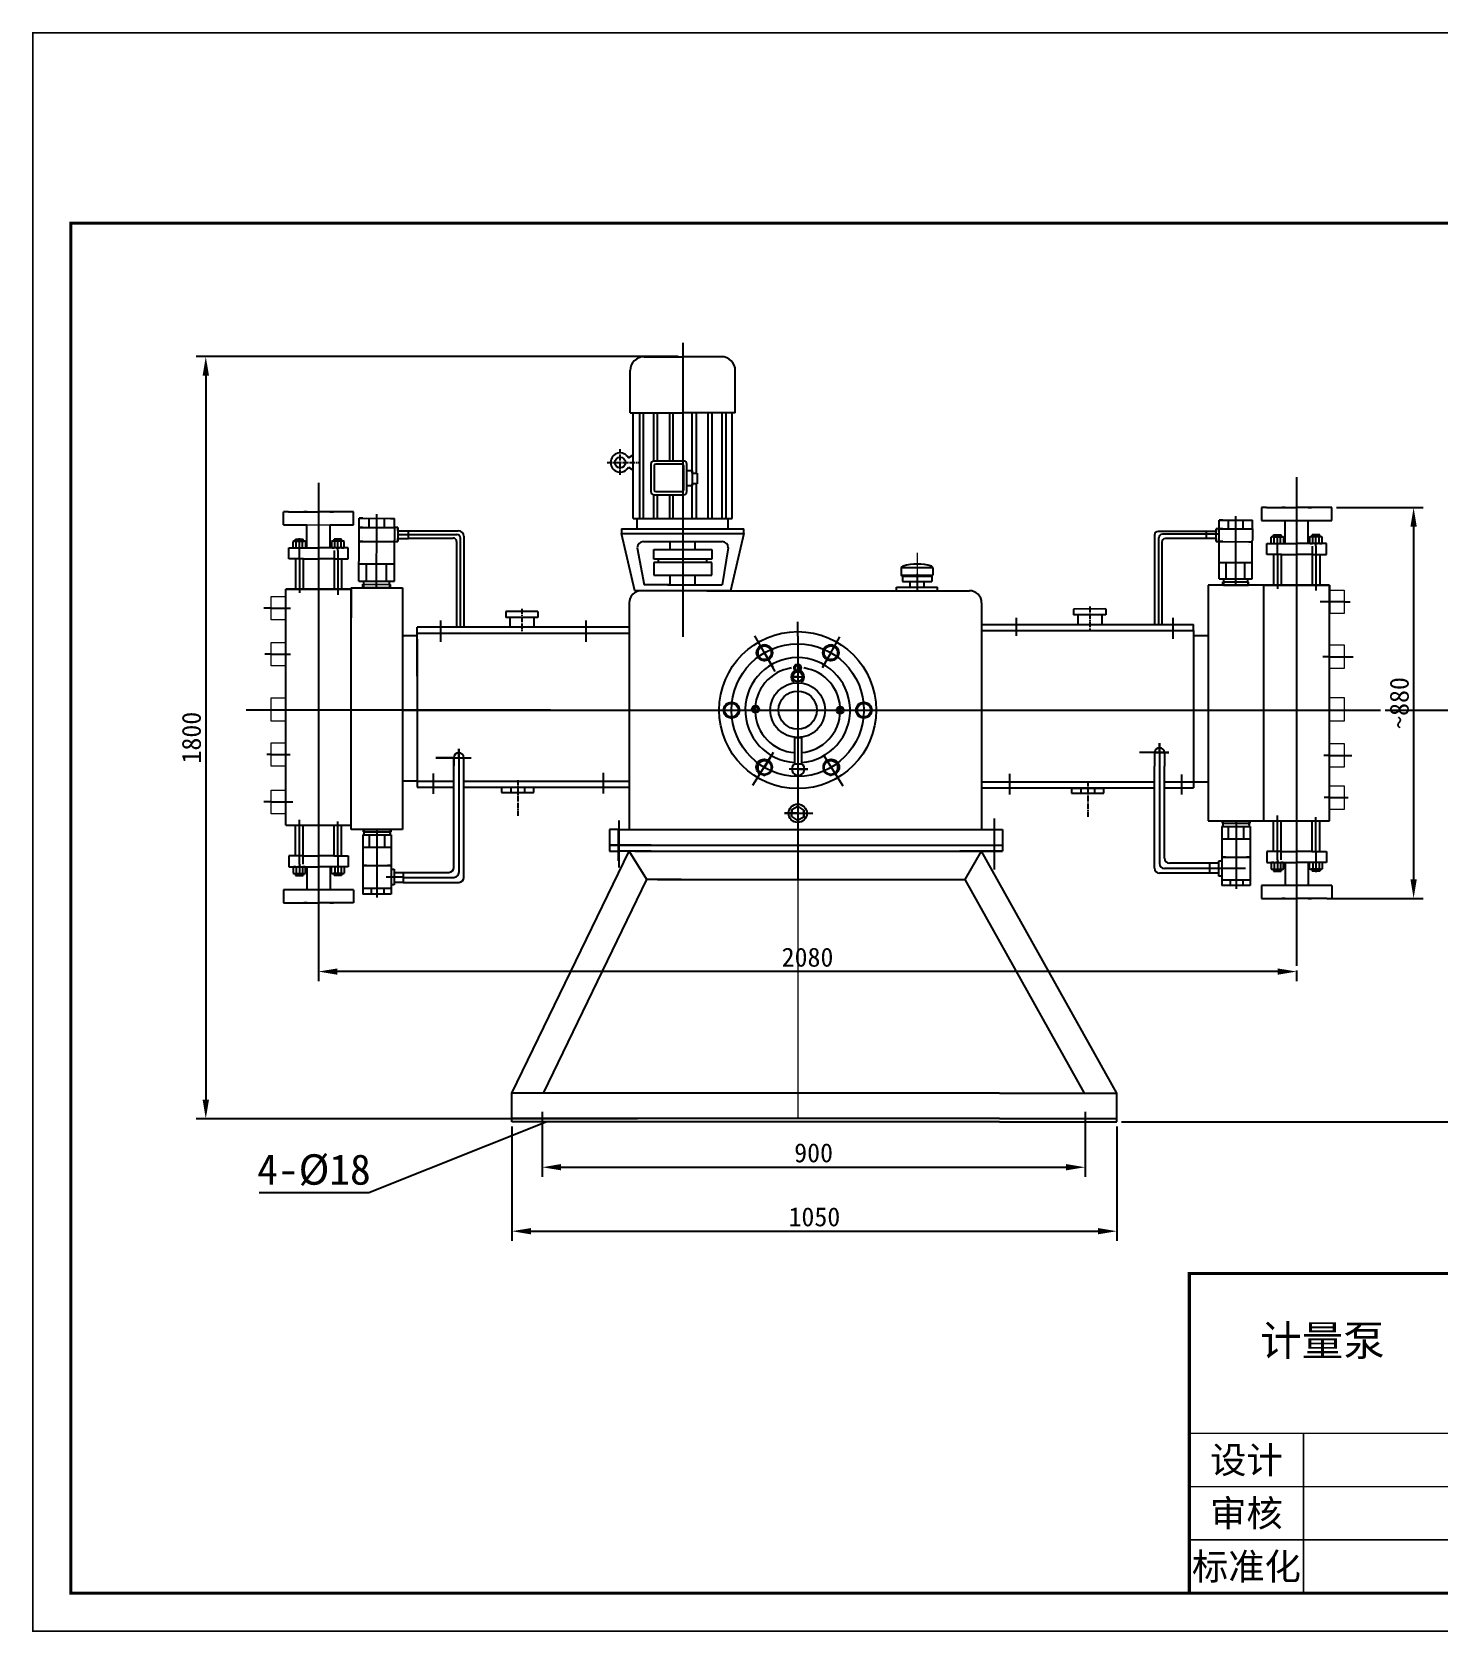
# Model space of a CAD drawing. Header units: millimetres. Extents: x 31 to 328, y 15 to 225.
# Drawn here: x 30.8 to 215.8, y 15.2 to 225.4 of the extents above; entities that cross this region are included whole.
import ezdxf
from ezdxf.enums import TextEntityAlignment as Align

# ---------------------------------------------------------------- set-up
doc = ezdxf.new("R2010")
doc.units = ezdxf.units.MM
doc.header["$PDMODE"] = 35
for name, pattern in [('CENTER', [0.82, 0.7, -0.04, 0.04, -0.04]), ('CENTER2', [28.575, 19.05, -3.175, 3.175, -3.175]), ('PHANTOM2', [31.75, 15.875, -3.175, 3.175, -3.175, 3.175, -3.175])]:
    doc.linetypes.add(name, pattern=pattern)
for name, color, linetype, lineweight in [('02-中心线', 1, 'CENTER2', 15), ('04-标注', 3, 'Continuous', 20), ('07-双点划线', 6, 'PHANTOM2', 15)]:
    doc.layers.add(name, color=color, linetype=linetype, lineweight=lineweight)
doc.layers.add('2', color=4, linetype='Continuous')
doc.layers.add('5', color=1, linetype='CENTER')
doc.styles.add('S', font='SimSun.ttf')
doc.dimstyles.new('ISO-25', dxfattribs={"dimtxt": 2.5, "dimasz": 2.5, "dimexe": 1.25, "dimexo": 0.625, "dimtad": 1, "dimtxsty": 'Standard', "dimcen": 2.5, "dimadec": 0, "dimazin": 0, "dimtfac": 1, "dimtmove": 0, "dimatfit": 3, "dimfxl": 0, "dimarcsym": 0})

# ---------------------------------------------------------------- blocks, each defined once
blk = doc.blocks.new('*D19')
at = {"color": 0, "lineweight": -2}
for p, q in [((93.91, 81.57), (93.91, 66.56)), ((173.42, 81.57), (173.42, 66.56)), ((96.41, 67.81), (170.92, 67.81))]:
    blk.add_line(p, q, dxfattribs=at)
at = {"color": 0}
for points in [[(96.41, 68.22), (96.41, 67.39), (93.91, 67.81)], [(170.92, 68.22), (170.92, 67.39), (173.42, 67.81)]]:
    blk.add_solid(points, dxfattribs=at)
at = {"layer": 'Defpoints', "color": 0}
for p in [(93.91, 82.19), (173.42, 82.19), (173.42, 67.81)]:
    blk.add_point(p, dxfattribs=at)
at = {"color": 0, "insert": (133.66, 69.68), "char_height": 2.5, "attachment_point": 5}
blk.add_mtext('\\A1;1050', dxfattribs=at)
blk = doc.blocks.new('*D20')
at = {"color": 0, "lineweight": -2}
for p, q in [((115.74, 182.7), (52.43, 182.7)), ((53.68, 180.2), (53.68, 85.09)), ((110.4, 82.59), (52.43, 82.59))]:
    blk.add_line(p, q, dxfattribs=at)
at = {"color": 0}
for points in [[(53.26, 180.2), (54.1, 180.2), (53.68, 182.7)], [(53.26, 85.09), (54.1, 85.09), (53.68, 82.59)]]:
    blk.add_solid(points, dxfattribs=at)
at = {"layer": 'Defpoints', "color": 0}
for p in [(116.36, 182.7), (53.68, 82.59), (111.02, 82.59)]:
    blk.add_point(p, dxfattribs=at)
at = {"color": 0, "insert": (51.8, 132.65), "char_height": 2.5, "attachment_point": 5, "rotation": 90}
blk.add_mtext('\\A1;1800', dxfattribs=at)
blk = doc.blocks.new('*D21')
at = {"color": 0, "lineweight": -2}
for p, q in [((68.48, 102.04), (68.48, 100.67)), ((194.54, 101.92), (70.98, 101.92)), ((197.04, 102.04), (197.04, 100.67))]:
    blk.add_line(p, q, dxfattribs=at)
at = {"color": 0}
for points in [[(70.98, 102.33), (70.98, 101.5), (68.48, 101.92)], [(194.54, 102.33), (194.54, 101.5), (197.04, 101.92)]]:
    blk.add_solid(points, dxfattribs=at)
at = {"layer": 'Defpoints', "color": 0}
for p in [(68.48, 102.66), (68.48, 101.92), (197.04, 102.66)]:
    blk.add_point(p, dxfattribs=at)
at = {"color": 0, "insert": (132.76, 103.79), "char_height": 2.5, "attachment_point": 5}
blk.add_mtext('\\A1;2080', dxfattribs=at)
blk = doc.blocks.new('*D22')
at = {"color": 0, "lineweight": -2}
for p, q in [((208.69, 136.27), (222.13, 136.27)), ((220.88, 133.77), (220.88, 84.69)), ((174.04, 82.19), (222.13, 82.19))]:
    blk.add_line(p, q, dxfattribs=at)
at = {"color": 0}
for points in [[(220.46, 133.77), (221.3, 133.77), (220.88, 136.27)], [(220.46, 84.69), (221.3, 84.69), (220.88, 82.19)]]:
    blk.add_solid(points, dxfattribs=at)
at = {"layer": 'Defpoints', "color": 0}
for p in [(208.07, 136.27), (173.42, 82.19), (220.88, 82.19)]:
    blk.add_point(p, dxfattribs=at)
at = {"color": 0, "insert": (219, 109.23), "char_height": 2.5, "attachment_point": 5, "rotation": 90}
blk.add_mtext('\\A1;1110', dxfattribs=at)
blk = doc.blocks.new('*D23')
at = {"color": 0, "lineweight": -2}
for p, q in [((202.27, 162.87), (213.66, 162.87)), ((212.41, 160.37), (212.41, 114.03)), ((201.64, 111.53), (213.66, 111.53))]:
    blk.add_line(p, q, dxfattribs=at)
at = {"color": 0}
for points in [[(212, 160.37), (212.83, 160.37), (212.41, 162.87)], [(212, 114.03), (212.83, 114.03), (212.41, 111.53)]]:
    blk.add_solid(points, dxfattribs=at)
at = {"layer": 'Defpoints', "color": 0}
for p in [(201.65, 162.87), (201.01, 111.53), (212.41, 111.53)]:
    blk.add_point(p, dxfattribs=at)
at = {"color": 0, "insert": (210.54, 137.2), "char_height": 2.5, "attachment_point": 5, "rotation": 90}
blk.add_mtext('\\A1;~880', dxfattribs=at)
blk = doc.blocks.new('*D27')
at = {"color": 0, "lineweight": -2}
for p, q in [((97.88, 83.49), (97.88, 74.96)), ((169.24, 83.49), (169.24, 74.96)), ((100.38, 76.21), (166.74, 76.21))]:
    blk.add_line(p, q, dxfattribs=at)
at = {"color": 0}
for points in [[(100.38, 76.63), (100.38, 75.8), (97.88, 76.21)], [(166.74, 76.63), (166.74, 75.8), (169.24, 76.21)]]:
    blk.add_solid(points, dxfattribs=at)
at = {"layer": 'Defpoints', "color": 0}
for p in [(97.88, 84.11), (169.24, 84.11), (169.24, 76.21)]:
    blk.add_point(p, dxfattribs=at)
at = {"color": 0, "insert": (133.56, 78.09), "char_height": 2.5, "attachment_point": 5}
blk.add_mtext('\\A1;900', dxfattribs=at)

msp = doc.modelspace()

# ---------------------------------------------------------------- linework, layer by layer
at = {"color": 0}
for p, q in [((116.364, 184.532), (116.364, 145.89)), ((68.482, 166.135), (68.482, 101.915)), ((197.043, 166.882), (197.043, 102.662)), ((64.54, 162.31), (63.905, 162.31)), ((63.905, 160.605), (63.905, 162.31)), ((64.54, 162.31), (68.507, 162.31)), ((65.894, 162.31), (66.561, 162.31)), ((67.016, 162.31), (66.561, 162.31)), ((73.109, 162.31), (68.507, 162.31)), ((69.998, 162.31), (70.453, 162.31)), ((73.109, 160.605), (73.109, 162.31)), ((193.076, 162.87), (192.441, 162.87)), ((192.441, 162.87), (192.441, 161.165)), ((193.076, 162.87), (197.043, 162.87)), ((194.43, 162.87), (195.097, 162.87)), ((195.552, 162.87), (195.097, 162.87)), ((201.645, 162.87), (197.043, 162.87)), ((198.534, 162.87), (198.989, 162.87)), ((201.645, 161.165), (201.645, 162.87)), ((63.905, 160.605), (66.975, 160.605)), ((66.975, 159.925), (66.975, 160.605)), ((66.975, 157.592), (66.975, 159.925)), ((70.039, 160.605), (73.109, 160.605)), ((70.039, 159.925), (70.039, 160.605)), ((70.039, 157.592), (70.039, 159.925)), ((73.82, 160.254), (78.477, 160.242)), ((75.092, 161.46), (75.092, 160.25)), ((77.136, 161.455), (77.136, 160.245)), ((78.476, 159.826), (78.473, 158.613)), ((78.906, 160.235), (78.902, 158.426)), ((80.317, 159.82), (86.868, 159.82)), ((108.334, 160.096), (108.334, 159.453)), ((124.395, 159.453), (124.395, 160.096)), ((186.469, 158.411), (186.474, 160.1)), ((186.871, 158.793), (186.874, 159.925)), ((186.875, 160.098), (191.221, 160.087)), ((188.062, 161.224), (188.062, 160.095)), ((189.969, 161.219), (189.969, 160.09)), ((191.221, 160.087), (191.221, 158.567)), ((192.441, 161.165), (201.645, 161.165)), ((195.511, 160.485), (195.511, 161.165)), ((195.511, 158.152), (195.511, 160.485)), ((198.575, 160.485), (198.575, 161.165)), ((198.575, 158.152), (198.575, 160.485)), ((65.152, 157.647), (65.152, 158.425)), ((65.358, 158.48), (66.593, 158.48)), ((65.482, 158.48), (65.482, 158.727)), ((65.482, 158.727), (66.469, 158.727)), ((65.554, 158.48), (65.554, 158.727)), ((65.564, 157.647), (65.564, 158.425)), ((65.975, 157.23), (65.975, 158.842)), ((66.387, 157.647), (66.387, 158.425)), ((66.397, 158.48), (66.397, 158.727)), ((66.469, 158.48), (66.469, 158.727)), ((66.799, 158.425), (66.799, 157.647)), ((70.215, 158.425), (70.215, 157.647)), ((71.656, 158.48), (70.421, 158.48)), ((70.545, 158.48), (70.545, 158.727)), ((71.532, 158.727), (70.545, 158.727)), ((70.617, 158.48), (70.617, 158.727)), ((70.627, 157.647), (70.627, 158.425)), ((71.039, 157.23), (71.039, 158.842)), ((71.451, 157.647), (71.451, 158.425)), ((71.46, 158.48), (71.46, 158.727)), ((71.532, 158.48), (71.532, 158.727)), ((71.862, 157.647), (71.862, 158.425)), ((73.815, 158.439), (78.472, 158.427)), ((78.904, 159.331), (86.677, 159.331)), ((80.317, 158.876), (86.172, 158.876)), ((86.644, 158.404), (86.644, 147.146)), ((87.149, 147.146), (87.149, 158.859)), ((87.588, 159.1), (87.588, 147.146)), ((110.072, 151.947), (108.334, 159.453)), ((124.395, 159.453), (122.654, 151.947)), ((178.372, 159.268), (178.372, 147.52)), ((185.156, 159.74), (178.844, 159.74)), ((178.922, 147.52), (178.922, 158.887)), ((179.316, 158.324), (179.316, 147.52)), ((186.873, 159.359), (179.394, 159.359)), ((185.156, 158.796), (179.788, 158.796)), ((186.87, 158.405), (191.217, 158.393)), ((193.14, 156.708), (193.14, 158.152)), ((193.14, 158.152), (197.043, 158.152)), ((193.688, 158.207), (193.688, 158.985)), ((193.894, 159.04), (195.129, 159.04)), ((194.018, 159.04), (194.018, 159.287)), ((194.018, 159.287), (195.005, 159.287)), ((194.09, 159.04), (194.09, 159.287)), ((194.099, 158.207), (194.099, 158.985)), ((194.511, 157.79), (194.511, 159.402)), ((194.511, 156.708), (194.511, 158.152)), ((194.923, 158.207), (194.923, 158.985)), ((194.933, 159.04), (194.933, 159.287)), ((195.005, 159.04), (195.005, 159.287)), ((195.335, 158.985), (195.335, 158.207)), ((200.946, 158.152), (197.043, 158.152)), ((198.751, 158.985), (198.751, 158.207)), ((200.192, 159.04), (198.957, 159.04)), ((199.079, 157.79), (199.079, 152.694)), ((199.081, 159.04), (199.081, 159.287)), ((200.068, 159.287), (199.081, 159.287)), ((199.153, 159.04), (199.153, 159.287)), ((199.163, 158.207), (199.163, 158.985)), ((199.575, 157.79), (199.575, 159.402)), ((199.575, 157.79), (199.575, 151.99)), ((199.986, 158.207), (199.986, 158.985)), ((199.996, 159.04), (199.996, 159.287)), ((200.068, 159.04), (200.068, 159.287)), ((200.398, 158.207), (200.398, 158.985)), ((200.946, 156.708), (200.946, 158.152)), ((64.604, 156.148), (64.604, 157.592)), ((64.604, 157.592), (68.507, 157.592)), ((66.516, 156.148), (64.604, 156.148)), ((65.479, 156.148), (65.479, 152.134)), ((65.975, 156.148), (65.975, 157.592)), ((65.975, 156.148), (65.975, 151.655)), ((66.471, 156.148), (66.471, 152.134)), ((66.516, 156.148), (68.507, 156.148)), ((72.41, 157.592), (68.507, 157.592)), ((70.498, 156.148), (68.507, 156.148)), ((70.498, 156.148), (72.41, 156.148)), ((70.543, 157.23), (70.543, 152.134)), ((71.036, 156.148), (71.036, 152.134)), ((71.039, 157.23), (71.039, 151.43)), ((71.532, 156.148), (71.532, 152.134)), ((72.41, 156.148), (72.41, 157.592)), ((110.385, 157.607), (111.313, 152.709)), ((122.344, 157.607), (121.541, 152.709)), ((186.863, 155.656), (191.21, 155.645)), ((187.786, 153.512), (187.792, 155.654)), ((190.253, 153.505), (190.253, 155.647)), ((195.052, 156.708), (193.14, 156.708)), ((194.015, 156.708), (194.015, 152.694)), ((194.511, 156.708), (194.511, 152.215)), ((195.007, 156.708), (195.007, 152.694)), ((195.052, 156.708), (197.043, 156.708)), ((199.034, 156.708), (197.043, 156.708)), ((199.034, 156.708), (200.946, 156.708)), ((199.572, 156.708), (199.572, 152.694)), ((200.068, 156.708), (200.068, 152.694)), ((73.808, 155.494), (78.465, 155.482)), ((74.797, 153.197), (74.803, 155.492)), ((77.44, 153.19), (77.44, 155.485)), ((145.087, 154.994), (145.315, 155.182)), ((145.087, 154.994), (145.087, 153.996)), ((145.087, 154.994), (149.234, 154.994)), ((145.241, 153.842), (145.087, 153.996)), ((145.087, 153.996), (149.234, 153.996)), ((145.241, 153.842), (145.241, 153.151)), ((145.241, 153.842), (149.081, 153.842)), ((147.161, 154.149), (147.161, 151.947)), ((147.161, 153.481), (147.161, 152.615)), ((149.234, 154.994), (149.051, 155.168)), ((149.081, 153.842), (149.234, 153.996)), ((149.081, 153.842), (149.081, 153.151)), ((149.234, 154.994), (149.234, 153.996)), ((187.431, 153.513), (190.63, 153.504)), ((64.21, 121.144), (64.21, 152.134)), ((64.21, 152.134), (72.804, 152.134)), ((72.804, 152.134), (64.21, 152.134)), ((72.804, 120.584), (72.804, 152.32)), ((72.804, 152.32), (79.553, 152.32)), ((72.804, 152.134), (72.804, 148.4)), ((72.804, 148.4), (72.804, 152.134)), ((72.804, 121.144), (72.804, 151.76)), ((77.942, 152.316), (74.314, 152.325)), ((74.315, 152.793), (77.944, 152.784)), ((74.414, 152.325), (77.942, 152.316)), ((74.416, 153.198), (77.844, 153.189)), ((79.553, 152.32), (79.553, 120.584)), ((116.364, 151.947), (110.072, 151.947)), ((119.148, 151.947), (110.913, 151.947)), ((114.73, 152.709), (111.313, 152.709)), ((119.51, 151.947), (152.765, 151.947)), ((144.47, 151.947), (144.47, 152.408)), ((144.47, 152.408), (149.851, 152.408)), ((144.47, 151.947), (144.47, 151.947)), ((144.47, 151.947), (144.47, 151.947)), ((145.241, 153.151), (149.081, 153.151)), ((146.239, 152.408), (146.239, 153.151)), ((146.239, 152.408), (146.239, 153.151)), ((148.082, 152.408), (148.082, 153.151)), ((149.851, 151.947), (149.851, 152.408)), ((152.765, 151.947), (154.045, 151.947)), ((185.405, 152.694), (185.405, 121.704)), ((192.746, 152.694), (185.405, 152.694)), ((190.722, 152.689), (187.335, 152.698)), ((187.336, 153.135), (190.723, 153.126)), ((187.429, 152.698), (190.722, 152.689)), ((192.746, 121.704), (192.746, 152.694)), ((192.746, 152.694), (201.34, 152.694)), ((201.34, 152.694), (192.746, 152.694)), ((201.34, 152.694), (201.34, 148.96)), ((201.34, 148.96), (201.34, 152.694)), ((201.34, 121.704), (201.34, 152.32)), ((62.259, 149.656), (61.291, 149.656)), ((62.259, 149.656), (64.805, 149.656)), ((109.313, 150.347), (109.313, 120.584)), ((155.645, 150.347), (155.645, 120.584)), ((155.645, 150.347), (155.645, 120.584)), ((203.277, 150.5), (200.144, 150.5)), ((203.277, 150.5), (204.073, 150.5)), ((109.313, 147.146), (81.473, 147.146)), ((81.473, 146.346), (81.473, 147.146)), ((84.511, 148.022), (84.511, 145.219)), ((103.609, 148.022), (103.609, 145.219)), ((131.467, 145.973), (131.467, 147.865)), ((155.645, 147.52), (183.485, 147.52)), ((160.185, 148.395), (160.185, 146.045)), ((180.753, 148.395), (180.753, 145.645)), ((183.485, 146.72), (183.485, 147.52)), ((79.553, 146.052), (81.473, 146.052)), ((79.553, 145.6), (79.553, 126.931)), ((109.313, 146.346), (81.473, 146.346)), ((81.473, 140.746), (81.473, 146.346)), ((81.473, 145.6), (81.473, 126.931)), ((128.529, 141.354), (125.826, 146.036)), ((131.467, 145.973), (131.467, 113.996)), ((135.819, 143.803), (137.017, 145.878)), ((155.645, 146.72), (183.485, 146.72)), ((183.485, 146.72), (183.485, 126.931)), ((183.485, 146.052), (185.405, 146.052)), ((185.405, 146.72), (185.405, 126.931)), ((62.259, 143.624), (61.46, 143.624)), ((62.259, 143.624), (64.805, 143.624)), ((127.116, 143.803), (128.251, 141.836)), ((135.819, 143.803), (134.683, 141.836)), ((201.34, 143.287), (200.48, 143.287)), ((201.34, 143.287), (204.456, 143.287)), ((131.467, 140.642), (130.614, 140.642)), ((130.614, 140.642), (132.32, 140.642)), ((98.96, 136.265), (58.979, 136.265)), ((79.553, 136.265), (208.066, 136.265)), ((139.266, 136.265), (141.409, 136.265)), ((62.259, 130.421), (61.714, 130.421)), ((62.259, 130.421), (64.763, 130.421)), ((62.259, 130.421), (62.259, 130.421)), ((81.473, 131.231), (81.473, 126.131)), ((86.93, 130.017), (86.93, 131.163)), ((86.93, 131.163), (86.932, 114.953)), ((128.041, 130.33), (125.542, 126.376)), ((128.251, 130.695), (127.116, 128.728)), ((134.821, 130.456), (137.406, 126.317)), ((180.251, 130.717), (176.38, 130.717)), ((178.372, 130.717), (180.251, 130.717)), ((178.372, 130.674), (178.372, 128.883)), ((179.028, 130.673), (179.028, 131.905)), ((179.028, 131.905), (179.028, 116.115)), ((179.684, 130.717), (179.684, 128.883)), ((183.485, 130.481), (183.485, 126.052)), ((86.276, 130.017), (83.927, 130.017)), ((83.927, 130.017), (88.566, 130.017)), ((86.276, 130.017), (86.276, 128.926)), ((86.276, 115.608), (86.276, 130.017)), ((87.588, 114.296), (87.588, 130.017)), ((132.822, 128.506), (130.362, 128.506)), ((131.088, 129.21), (131.968, 129.21)), ((131.528, 128.506), (132.822, 128.506)), ((178.372, 115.501), (178.372, 128.883)), ((179.684, 116.813), (179.684, 128.883)), ((201.34, 130.323), (200.623, 130.323)), ((201.34, 130.323), (204.312, 130.323)), ((81.473, 126.931), (79.553, 126.931)), ((81.473, 126.931), (86.276, 126.931)), ((81.473, 126.131), (86.276, 126.131)), ((83.622, 125.273), (83.622, 127.932)), ((87.588, 126.931), (109.313, 126.931)), ((87.588, 126.131), (109.313, 126.131)), ((92.546, 126.131), (96.801, 126.131)), ((105.966, 125.295), (105.966, 128.028)), ((155.645, 126.852), (178.372, 126.852)), ((159.356, 125.18), (159.356, 127.883)), ((179.684, 126.852), (185.405, 126.852)), ((181.972, 125.18), (181.972, 127.816)), ((62.259, 124.198), (61.291, 124.198)), ((62.259, 124.198), (65.102, 124.198)), ((155.645, 126.052), (178.372, 126.052)), ((167.465, 126.014), (171.72, 126.014)), ((179.684, 126.052), (183.485, 126.052)), ((201.34, 124.766), (200.671, 124.766)), ((201.34, 124.766), (203.833, 124.766)), ((131.467, 122.706), (129.718, 122.706)), ((129.718, 122.706), (133.446, 122.706)), ((157.296, 122.04), (157.296, 115.325)), ((194.511, 116.607), (194.511, 122.408)), ((199.575, 117.689), (199.575, 122.183)), ((64.21, 121.144), (72.804, 121.144)), ((65.482, 117.129), (65.482, 121.144)), ((65.975, 116.047), (65.975, 121.848)), ((65.978, 117.129), (65.978, 121.144)), ((66.471, 116.047), (66.471, 121.144)), ((70.543, 117.129), (70.543, 121.144)), ((71.039, 117.129), (71.039, 121.623)), ((71.535, 117.129), (71.535, 121.144)), ((79.553, 120.584), (72.804, 120.584)), ((78.54, 120.584), (73.816, 120.584)), ((74.314, 119.869), (78.043, 119.869)), ((74.364, 120.584), (77.993, 120.584)), ((74.465, 120.272), (77.993, 120.272)), ((75.148, 119.869), (75.148, 118.241)), ((77.149, 119.869), (77.149, 118.241)), ((107.927, 120.584), (106.73, 120.584)), ((106.73, 120.584), (106.73, 118.53)), ((107.927, 116.477), (107.927, 120.584)), ((107.927, 120.584), (112.193, 120.584)), ((107.927, 120.584), (158.37, 120.584)), ((107.941, 121.774), (107.941, 115.589)), ((152.765, 120.584), (158.37, 120.584)), ((158.37, 120.584), (158.37, 118.53)), ((185.405, 121.704), (192.746, 121.704)), ((187.211, 120.989), (190.94, 120.989)), ((187.261, 121.704), (190.89, 121.704)), ((187.362, 121.392), (190.89, 121.392)), ((188.045, 120.989), (188.045, 119.362)), ((190.046, 120.989), (190.046, 119.362)), ((192.746, 121.704), (201.34, 121.704)), ((194.018, 117.689), (194.018, 121.704)), ((194.514, 117.689), (194.514, 121.704)), ((195.007, 116.607), (195.007, 121.704)), ((199.079, 117.689), (199.079, 121.704)), ((200.071, 117.689), (200.071, 121.704)), ((74.314, 118.241), (78.043, 118.241)), ((93.909, 85.923), (109.313, 117.73)), ((106.73, 118.53), (106.73, 117.73)), ((106.73, 118.53), (107.927, 118.53)), ((107.941, 118.53), (106.73, 118.53)), ((106.73, 117.73), (107.927, 117.73)), ((112.193, 118.53), (107.927, 118.53)), ((107.927, 118.53), (158.37, 118.53)), ((112.193, 117.73), (107.927, 117.73)), ((111.649, 113.996), (109.313, 117.73)), ((110.06, 118.53), (158.37, 118.53)), ((110.06, 117.73), (158.37, 117.73)), ((158.37, 117.73), (152.765, 117.73)), ((153.459, 113.996), (155.645, 117.73)), ((173.415, 85.923), (155.645, 117.73)), ((158.37, 118.53), (158.37, 117.73)), ((187.211, 119.362), (190.94, 119.362)), ((64.604, 117.129), (64.604, 115.685)), ((66.516, 117.129), (64.604, 117.129)), ((64.604, 115.685), (68.507, 115.685)), ((65.152, 115.63), (65.152, 114.852)), ((65.564, 115.63), (65.564, 114.852)), ((65.975, 116.047), (65.975, 114.435)), ((66.387, 115.63), (66.387, 114.852)), ((66.516, 117.129), (68.507, 117.129)), ((66.799, 114.852), (66.799, 115.63)), ((66.975, 115.685), (66.975, 113.352)), ((70.498, 117.129), (68.507, 117.129)), ((72.41, 115.685), (68.507, 115.685)), ((70.039, 115.685), (70.039, 113.352)), ((70.215, 114.852), (70.215, 115.63)), ((70.498, 117.129), (72.41, 117.129)), ((70.627, 115.63), (70.627, 114.852)), ((71.039, 117.129), (71.039, 115.685)), ((71.039, 116.047), (71.039, 114.435)), ((71.451, 115.63), (71.451, 114.852)), ((71.862, 115.63), (71.862, 114.852)), ((72.41, 117.129), (72.41, 115.685)), ((74.314, 115.837), (78.043, 115.837)), ((78.043, 115.837), (78.043, 112.813)), ((185.62, 116.157), (180.34, 116.157)), ((186.83, 114.845), (186.83, 116.156)), ((187.211, 116.957), (190.94, 116.957)), ((187.211, 116.47), (187.211, 114.448)), ((190.94, 116.957), (190.94, 113.933)), ((193.14, 117.689), (193.14, 116.245)), ((195.052, 117.689), (193.14, 117.689)), ((193.14, 116.245), (197.043, 116.245)), ((193.688, 116.19), (193.688, 115.412)), ((194.099, 116.19), (194.099, 115.412)), ((194.511, 116.607), (194.511, 114.995)), ((194.923, 116.19), (194.923, 115.412)), ((195.052, 117.689), (197.043, 117.689)), ((195.335, 115.412), (195.335, 116.19)), ((195.511, 116.245), (195.511, 113.912)), ((199.034, 117.689), (197.043, 117.689)), ((200.946, 116.245), (197.043, 116.245)), ((198.575, 116.245), (198.575, 113.912)), ((198.751, 115.412), (198.751, 116.19)), ((199.034, 117.689), (200.946, 117.689)), ((199.163, 116.19), (199.163, 115.412)), ((199.575, 117.689), (199.575, 116.245)), ((199.575, 116.607), (199.575, 114.995)), ((199.986, 116.19), (199.986, 115.412)), ((200.398, 116.19), (200.398, 115.412)), ((200.946, 117.689), (200.946, 116.245)), ((65.358, 114.797), (66.593, 114.797)), ((65.482, 114.797), (65.482, 114.551)), ((65.482, 114.551), (66.469, 114.551)), ((65.554, 114.797), (65.554, 114.551)), ((66.397, 114.797), (66.397, 114.551)), ((66.469, 114.797), (66.469, 114.551)), ((71.656, 114.797), (70.421, 114.797)), ((70.545, 114.797), (70.545, 114.551)), ((71.532, 114.551), (70.545, 114.551)), ((70.617, 114.797), (70.617, 114.551)), ((71.46, 114.797), (71.46, 114.551)), ((71.532, 114.797), (71.532, 114.551)), ((78.424, 114.952), (78.424, 113.642)), ((79.634, 114.952), (85.62, 114.952)), ((79.634, 114.297), (86.276, 114.297)), ((79.634, 113.64), (86.932, 113.64)), ((98.054, 85.923), (111.649, 113.996)), ((116.148, 113.996), (111.649, 113.996)), ((116.148, 113.996), (113.049, 113.996)), ((113.049, 113.996), (151.909, 113.996)), ((116.148, 113.996), (149.029, 113.996)), ((149.029, 113.996), (153.459, 113.996)), ((169.143, 85.923), (153.459, 113.996)), ((185.62, 114.845), (179.028, 114.845)), ((184.91, 115.459), (179.684, 115.459)), ((190.303, 115.459), (184.91, 115.459)), ((193.894, 115.357), (195.129, 115.357)), ((194.018, 115.357), (194.018, 115.111)), ((194.018, 115.111), (195.005, 115.111)), ((194.09, 115.357), (194.09, 115.111)), ((194.933, 115.357), (194.933, 115.111)), ((195.005, 115.357), (195.005, 115.111)), ((195.511, 113.912), (195.511, 113.233)), ((198.575, 113.912), (198.575, 113.233)), ((200.192, 115.357), (198.957, 115.357)), ((199.081, 115.357), (199.081, 115.111)), ((200.068, 115.111), (199.081, 115.111)), ((199.153, 115.357), (199.153, 115.111)), ((199.996, 115.357), (199.996, 115.111)), ((200.068, 115.357), (200.068, 115.111)), ((73.109, 112.673), (63.905, 112.673)), ((63.905, 112.673), (63.905, 110.967)), ((66.975, 113.352), (66.975, 112.673)), ((70.039, 113.352), (70.039, 112.673)), ((73.109, 112.673), (73.109, 110.967)), ((201.645, 113.233), (192.441, 113.233)), ((192.441, 113.233), (192.441, 111.527)), ((192.441, 111.527), (197.043, 111.527)), ((195.552, 111.527), (195.097, 111.527)), ((201.01, 111.527), (197.043, 111.527)), ((198.534, 111.527), (198.989, 111.527)), ((199.656, 111.527), (198.989, 111.527)), ((201.01, 111.527), (201.645, 111.527)), ((201.645, 113.233), (201.645, 111.527)), ((63.905, 110.967), (68.507, 110.967)), ((67.016, 110.967), (66.561, 110.967)), ((72.474, 110.967), (68.507, 110.967)), ((69.998, 110.967), (70.453, 110.967)), ((71.12, 110.967), (70.453, 110.967)), ((73.109, 110.967), (71.12, 110.967)), ((106.433, 85.923), (93.909, 85.923)), ((93.909, 84.113), (93.909, 85.923)), ((93.909, 82.193), (93.909, 84.113)), ((157.996, 85.923), (106.433, 85.923)), ((157.996, 85.923), (173.415, 85.923)), ((173.415, 84.113), (173.415, 85.923)), ((173.415, 82.193), (173.415, 84.113)), ((98.505, 82.193), (75.095, 72.832)), ((106.433, 82.593), (93.909, 82.593)), ((106.433, 82.193), (93.909, 82.193)), ((157.996, 82.593), (106.433, 82.593)), ((157.996, 82.193), (106.433, 82.193)), ((157.996, 82.593), (173.415, 82.593)), ((157.996, 82.193), (173.415, 82.193)), ((75.095, 72.832), (60.696, 72.832))]:
    msp.add_line(p, q, dxfattribs=at)
for p, q in [((76.152, 161.457), (76.153, 162.006)), ((73.815, 158.439), (73.823, 161.463)), ((74.334, 160.252), (73.82, 160.254)), ((73.823, 161.463), (78.48, 161.451)), ((74.337, 161.462), (73.823, 161.463)), ((76.128, 152.32), (76.152, 161.457)), ((77.966, 161.453), (78.48, 161.451)), ((78.477, 160.242), (78.476, 159.826)), ((78.477, 160.242), (78.48, 161.451)), ((78.906, 160.235), (78.477, 160.242)), ((78.905, 159.823), (78.906, 160.235)), ((78.905, 159.823), (79.006, 159.823)), ((79.006, 159.823), (80.317, 159.82)), ((79.006, 159.823), (80.317, 159.82)), ((80.314, 158.812), (80.317, 159.82)), ((186.474, 160.1), (186.473, 159.736)), ((186.875, 160.099), (186.474, 160.1)), ((186.87, 158.405), (186.877, 161.227)), ((187.354, 160.097), (186.875, 160.098)), ((186.877, 161.227), (191.224, 161.216)), ((187.357, 161.226), (186.877, 161.227)), ((189.029, 152.694), (189.051, 161.222)), ((189.051, 161.222), (189.052, 161.734)), ((190.744, 161.217), (191.224, 161.216)), ((191.221, 160.087), (191.224, 161.216)), ((73.802, 153.198), (73.815, 158.439)), ((74.329, 158.438), (73.815, 158.439)), ((74.331, 158.924), (74.331, 158.924)), ((77.957, 158.037), (77.957, 158.037)), ((77.958, 158.429), (78.472, 158.427)), ((78.459, 153.186), (78.473, 158.613)), ((78.472, 158.427), (78.902, 158.426)), ((78.902, 158.426), (78.903, 158.815)), ((78.903, 158.815), (79.004, 158.815)), ((79.004, 158.815), (80.314, 158.812)), ((79.004, 158.815), (80.314, 158.812)), ((185.156, 159.74), (185.153, 158.799)), ((186.376, 158.796), (185.153, 158.799)), ((186.376, 158.796), (185.153, 158.799)), ((186.379, 159.737), (185.156, 159.74)), ((186.47, 158.795), (186.376, 158.796)), ((186.473, 159.736), (186.379, 159.737)), ((186.47, 158.795), (186.469, 158.411)), ((186.469, 158.411), (186.87, 158.405)), ((186.857, 153.513), (186.87, 158.405)), ((186.87, 158.405), (186.871, 158.793)), ((187.35, 158.404), (186.87, 158.405)), ((187.351, 158.857), (187.351, 158.857)), ((190.736, 158.03), (190.736, 158.03)), ((190.737, 158.395), (191.217, 158.393)), ((191.204, 153.501), (191.217, 158.567)), ((186.863, 153.513), (187.431, 153.513)), ((187.431, 153.513), (187.43, 153.135)), ((190.629, 153.126), (190.63, 153.503)), ((190.63, 153.503), (190.724, 153.503)), ((190.724, 153.503), (191.204, 153.501)), ((73.808, 153.198), (74.416, 153.198)), ((74.314, 152.325), (74.315, 152.793)), ((74.416, 152.793), (74.315, 152.793)), ((74.416, 152.793), (74.414, 152.325)), ((74.416, 153.198), (74.416, 152.793)), ((77.843, 152.784), (77.842, 152.316)), ((77.843, 152.784), (77.844, 153.187)), ((77.843, 152.784), (77.944, 152.784)), ((77.844, 153.187), (77.945, 153.187)), ((77.942, 152.316), (77.944, 152.784)), ((77.945, 153.187), (78.459, 153.186)), ((187.335, 152.698), (187.336, 153.135)), ((187.43, 153.135), (187.336, 153.135)), ((187.43, 153.135), (187.429, 152.698)), ((190.629, 153.126), (190.628, 152.69)), ((190.629, 153.126), (190.723, 153.126)), ((190.722, 152.689), (190.723, 153.126)), ((74.465, 119.869), (74.314, 119.869)), ((74.314, 119.869), (74.314, 112.107)), ((74.364, 120.584), (74.364, 120.272)), ((74.465, 120.272), (74.364, 120.272)), ((74.465, 120.584), (74.465, 120.07)), ((74.465, 120.272), (74.465, 119.869)), ((76.178, 120.584), (76.178, 111.664)), ((77.892, 120.584), (77.892, 120.171)), ((77.892, 120.07), (77.892, 120.272)), ((77.892, 120.272), (77.892, 119.869)), ((77.993, 120.272), (77.892, 120.272)), ((78.043, 119.869), (77.892, 119.869)), ((77.993, 120.584), (77.993, 120.272)), ((78.043, 119.869), (78.043, 114.902)), ((187.362, 120.989), (187.211, 120.989)), ((187.211, 120.989), (187.211, 113.227)), ((187.261, 121.704), (187.261, 121.392)), ((187.362, 121.392), (187.261, 121.392)), ((187.362, 121.704), (187.362, 121.19)), ((187.362, 121.392), (187.362, 120.989)), ((189.076, 121.704), (189.076, 112.784)), ((190.789, 121.704), (190.789, 121.291)), ((190.789, 121.19), (190.789, 121.392)), ((190.789, 121.392), (190.789, 120.989)), ((190.89, 121.392), (190.789, 121.392)), ((190.94, 120.989), (190.789, 120.989)), ((190.89, 121.704), (190.89, 121.392)), ((190.94, 120.989), (190.94, 116.022)), ((74.818, 115.837), (74.314, 115.837)), ((78.043, 115.837), (77.539, 115.837)), ((185.62, 114.845), (185.62, 116.156)), ((186.83, 116.156), (185.62, 116.156)), ((186.83, 116.156), (186.83, 116.47)), ((186.83, 116.47), (187.211, 116.47)), ((187.715, 116.957), (187.211, 116.957)), ((190.94, 116.957), (190.436, 116.957)), ((79.634, 114.338), (77.406, 114.338)), ((78.043, 115.349), (78.424, 115.349)), ((78.043, 113.692), (78.043, 112.107)), ((78.424, 115.349), (78.424, 114.952)), ((78.424, 114.952), (79.634, 114.952)), ((78.424, 113.642), (78.424, 113.328)), ((78.424, 113.642), (79.634, 113.642)), ((79.634, 114.952), (79.634, 113.642)), ((186.83, 114.845), (185.62, 114.845)), ((186.83, 114.448), (186.83, 114.845)), ((187.211, 114.448), (186.83, 114.448)), ((190.94, 113.933), (187.211, 113.933)), ((188.322, 113.933), (188.322, 113.227)), ((189.967, 113.933), (189.967, 113.227)), ((190.94, 114.812), (190.94, 113.227)), ((78.043, 112.813), (74.314, 112.813)), ((78.043, 112.107), (74.314, 112.107)), ((75.425, 112.813), (75.425, 112.107)), ((77.07, 112.813), (77.07, 112.107)), ((78.424, 113.328), (78.043, 113.328)), ((190.94, 113.227), (187.211, 113.227))]:
    msp.add_line(p, q)
at = {"color": 7, "lineweight": 0}
for p, q in [((78.043, 115.837), (77.539, 115.837)), ((78.043, 115.002), (78.043, 115.837)), ((190.94, 116.957), (190.436, 116.957)), ((190.94, 116.122), (190.94, 116.957)), ((78.043, 112.813), (78.043, 113.591)), ((190.134, 113.933), (190.94, 113.933)), ((190.94, 113.933), (190.94, 114.711)), ((77.237, 112.813), (78.043, 112.813))]:
    msp.add_line(p, q, dxfattribs=at)
for points, const_width in [([(30.938, 15.253), (327.938, 15.253), (327.938, 225.253), (30.938, 225.253)], 0.2), ([(35.938, 20.253), (322.938, 20.253), (322.938, 200.253), (35.938, 200.253)], 0.4), ([(182.938, 20.253), (322.938, 20.253), (322.938, 62.253), (182.938, 62.253)], 0.4)]:
    msp.add_lwpolyline(points, close=True, dxfattribs=dict(const_width=const_width))
at = {"color": 0}
msp.add_lwpolyline([(131.088, 129.21), (131.088, 132.663), (131.968, 132.663), (131.968, 129.21)], dxfattribs=at)
at = {"const_width": 0.2}
for points in [[(322.938, 41.253), (182.938, 41.253)], [(197.938, 41.253), (197.938, 20.253)], [(252.938, 34.253), (182.938, 34.253)], [(252.938, 27.253), (182.938, 27.253)]]:
    msp.add_lwpolyline(points, dxfattribs=at)
at = {"color": 0}
for centre, radius in [((131.467, 136.265), 10.313), ((131.467, 136.265), 8.703), ((127.116, 143.803), 1.04), ((135.819, 143.803), 1.04), ((131.467, 140.642), 0.64), ((131.459, 141.82), 0.473), ((131.467, 136.265), 3.602), ((131.467, 136.265), 2.511), ((122.764, 136.265), 1.04), ((125.922, 136.373), 0.473), ((137.044, 136.25), 0.473), ((140.17, 136.264), 1.04), ((127.052, 128.765), 1.04), ((135.878, 128.763), 1.04), ((131.467, 122.706), 1.206)]:
    msp.add_circle(centre, radius, dxfattribs=at)
for centre, radius, start, end in [((86.868, 159.1), 0.72, 0, 90), ((65.358, 158.068), 0.412, 60, 120), ((65.975, 156.916), 1.564, 74.73852, 105.26148), ((66.593, 158.068), 0.412, 60, 120), ((70.421, 158.068), 0.412, 60, 120), ((71.039, 156.916), 1.564, 74.73852, 105.26148), ((71.656, 158.068), 0.412, 60, 120), ((86.172, 158.404), 0.472, 0, 90), ((86.677, 158.859), 0.472, 0, 90), ((178.844, 159.268), 0.472, 90, 180), ((179.394, 158.887), 0.472, 90, 180), ((179.788, 158.324), 0.472, 90, 180), ((193.894, 158.629), 0.412, 60, 120), ((193.894, 158.564), 0.412, 240, 300), ((194.511, 157.476), 1.564, 74.73852, 105.26148), ((194.511, 159.717), 1.564, 254.73852, 285.26148), ((195.129, 158.629), 0.412, 60, 120), ((195.129, 158.564), 0.412, 240, 300), ((198.957, 158.629), 0.412, 60, 120), ((198.957, 158.564), 0.412, 240, 300), ((199.575, 157.476), 1.564, 74.73852, 105.26148), ((199.575, 159.717), 1.564, 254.73852, 285.26148), ((200.192, 158.629), 0.412, 60, 120), ((200.192, 158.564), 0.412, 240, 300), ((65.358, 158.004), 0.412, 240, 300), ((65.975, 159.156), 1.564, 254.73852, 285.26148), ((66.593, 158.004), 0.412, 240, 300), ((70.421, 158.004), 0.412, 240, 300), ((71.039, 159.156), 1.564, 254.73852, 285.26148), ((71.656, 158.004), 0.412, 240, 300), ((147.161, 149.081), 6.374, 72.75256, 106.82772), ((110.913, 150.347), 1.6, 90, 180), ((154.045, 150.347), 1.6, 0, 90), ((131.467, 136.265), 6.893, 274.16678, 266.84684), ((131.467, 136.265), 5.6, 98.12101, 266.11769), ((131.467, 140.642), 0.853, 303.60588, 236.39412), ((131.467, 136.265), 5.6, 275.13134, 81.87899), ((86.93, 130.017), 0.656, 0, 180), ((179.028, 130.673), 0.656, 3.7834, 176.2166), ((131.528, 128.506), 0.83, 122.02417, 57.97583), ((65.358, 115.274), 0.412, 60, 120), ((65.975, 114.121), 1.564, 74.73852, 105.26148), ((66.593, 115.274), 0.412, 60, 120), ((70.421, 115.274), 0.412, 60, 120), ((71.039, 114.121), 1.564, 74.73852, 105.26148), ((71.656, 115.274), 0.412, 60, 120), ((179.684, 116.115), 0.656, 180, 270), ((180.34, 116.813), 0.656, 180, 270), ((193.894, 115.834), 0.412, 60, 120), ((194.511, 114.681), 1.564, 74.73852, 105.26148), ((195.129, 115.834), 0.412, 60, 120), ((198.957, 115.834), 0.412, 60, 120), ((199.575, 114.681), 1.564, 74.73852, 105.26148), ((200.192, 115.834), 0.412, 60, 120), ((65.358, 115.209), 0.412, 240, 300), ((65.975, 116.362), 1.564, 254.73852, 285.26148), ((66.593, 115.209), 0.412, 240, 300), ((70.421, 115.209), 0.412, 240, 300), ((71.039, 116.362), 1.564, 254.73852, 285.26148), ((71.656, 115.209), 0.412, 240, 300), ((85.62, 115.608), 0.656, 270, 0), ((86.276, 114.953), 0.656, 270, 0.00496), ((86.932, 114.296), 0.656, 270, 0), ((179.028, 115.501), 0.656, 180, 270), ((193.894, 115.769), 0.412, 240, 300), ((194.511, 116.922), 1.564, 254.73852, 285.26148), ((195.129, 115.769), 0.412, 240, 300), ((198.957, 115.769), 0.412, 240, 300), ((199.575, 116.922), 1.564, 254.73852, 285.26148), ((200.192, 115.769), 0.412, 240, 300)]:
    msp.add_arc(centre, radius, start, end, dxfattribs=at)
at = {"layer": '02-中心线', "color": 0}
msp.add_line((147.161, 156.949), (147.161, 153.151), dxfattribs=at)
at = {"layer": '04-标注', "color": 0}
for p, q in [((66.975, 160.605), (70.039, 160.605)), ((131.467, 113.996), (131.467, 82.593)), ((182.938, 62.253), (182.938, 62.253)), ((182.938, 62.253), (182.938, 54.628))]:
    msp.add_line(p, q, dxfattribs=at)
at = {"layer": '07-双点划线', "color": 0}
for points in [[(201.34, 152.04), (203.277, 152.04), (203.277, 148.96), (201.34, 148.96)], [(62.259, 151.196), (64.197, 151.196), (64.197, 148.116), (62.259, 148.116)], [(62.259, 145.164), (64.197, 145.164), (64.197, 142.085), (62.259, 142.085)], [(201.34, 144.827), (203.277, 144.827), (203.277, 141.748), (201.34, 141.748)], [(62.259, 137.888), (64.197, 137.888), (64.197, 134.808), (62.259, 134.808)], [(201.34, 137.913), (203.277, 137.913), (203.277, 134.833), (201.34, 134.833)], [(62.259, 131.961), (64.197, 131.961), (64.197, 128.881), (62.259, 128.881)], [(201.34, 131.863), (203.277, 131.863), (203.277, 128.783), (201.34, 128.783)], [(201.34, 126.306), (203.277, 126.306), (203.277, 123.227), (201.34, 123.227)], [(62.259, 125.738), (64.197, 125.738), (64.197, 122.658), (62.259, 122.658)]]:
    msp.add_lwpolyline(points, close=True, dxfattribs=at)
at = {"layer": '2', "color": 0}
for p, q in [((109.46, 175.332), (109.46, 180.861)), ((111.297, 182.698), (116.364, 182.698)), ((121.432, 182.698), (116.364, 182.698)), ((123.269, 175.332), (123.269, 180.861)), ((109.46, 175.332), (116.364, 175.332)), ((109.861, 161.457), (109.861, 175.332)), ((110.684, 175.332), (110.684, 161.457)), ((111.192, 161.457), (111.192, 175.332)), ((112.538, 175.332), (112.538, 168.988)), ((113.046, 168.991), (113.046, 175.332)), ((114.6, 175.332), (114.6, 168.991)), ((115.108, 168.991), (115.108, 175.332)), ((123.269, 175.332), (116.364, 175.332)), ((117.621, 167.378), (117.621, 175.332)), ((118.129, 175.332), (118.129, 167.378)), ((119.683, 161.457), (119.683, 175.332)), ((120.191, 175.332), (120.191, 161.457)), ((121.537, 161.457), (121.537, 175.332)), ((122.045, 175.332), (122.045, 161.457)), ((122.867, 161.457), (122.867, 175.332)), ((109.245, 169.394), (109.861, 169.796)), ((109.245, 168.184), (109.861, 167.783)), ((112.186, 168.59), (112.186, 164.965)), ((116.504, 168.991), (112.587, 168.991)), ((112.587, 168.349), (112.587, 165.206)), ((116.264, 168.59), (112.828, 168.59)), ((116.504, 165.206), (116.504, 168.349)), ((116.906, 164.965), (116.906, 168.59)), ((116.906, 167.741), (117.609, 167.741)), ((117.609, 167.741), (117.609, 165.717)), ((117.609, 167.378), (118.26, 167.378)), ((118.26, 167.378), (118.26, 165.989)), ((112.538, 164.566), (112.538, 161.457)), ((112.587, 164.563), (116.504, 164.563)), ((112.828, 164.965), (116.264, 164.965)), ((113.046, 161.457), (113.046, 164.563)), ((114.6, 164.527), (114.6, 161.457)), ((115.108, 161.457), (115.108, 164.527)), ((117.609, 165.717), (116.906, 165.717)), ((118.26, 165.989), (117.609, 165.989)), ((117.621, 161.457), (117.621, 165.989)), ((118.129, 165.989), (118.129, 161.457)), ((108.334, 160.096), (124.395, 160.096)), ((109.861, 161.457), (122.867, 161.457)), ((110.388, 160.096), (110.388, 161.457)), ((122.341, 160.096), (122.341, 161.457)), ((108.334, 159.453), (124.395, 159.453)), ((111.188, 158.41), (121.541, 158.41)), ((114.73, 157.355), (114.73, 158.41)), ((117.998, 157.355), (117.998, 158.41)), ((112.563, 157.355), (120.166, 157.355)), ((112.563, 156.081), (112.563, 157.355)), ((120.166, 156.081), (112.563, 156.081)), ((120.166, 155.673), (112.563, 155.673)), ((112.563, 155.673), (112.563, 153.99)), ((113.194, 155.673), (113.194, 156.081)), ((119.535, 155.673), (119.535, 156.081)), ((120.166, 157.355), (120.166, 156.081)), ((120.166, 153.99), (120.166, 155.673)), ((112.563, 153.99), (120.166, 153.99)), ((114.73, 152.709), (114.73, 153.99)), ((117.998, 152.709), (117.998, 153.99)), ((114.368, 152.709), (121.541, 152.709)), ((122.654, 151.947), (115.965, 151.947)), ((171.959, 149.55), (167.729, 149.549)), ((167.729, 149.549), (167.729, 148.775)), ((171.959, 149.55), (171.96, 148.776)), ((97.332, 149.209), (93.101, 149.208)), ((93.101, 149.208), (93.102, 148.434)), ((97.332, 148.434), (93.102, 148.434)), ((93.635, 148.434), (93.636, 147.136)), ((96.798, 148.434), (96.798, 147.136)), ((97.332, 149.209), (97.332, 148.434)), ((171.96, 148.776), (167.729, 148.775)), ((168.263, 148.775), (168.263, 147.477)), ((171.426, 148.776), (171.426, 147.478)), ((126.211, 144.325), (127.116, 144.847)), ((126.211, 144.325), (126.211, 143.28)), ((126.211, 143.28), (126.211, 144.325)), ((126.211, 143.28), (127.115, 142.758)), ((126.211, 143.28), (127.115, 142.758)), ((128.02, 143.28), (127.115, 142.758)), ((128.02, 143.28), (127.115, 142.758)), ((128.02, 144.325), (127.116, 144.847)), ((128.02, 144.325), (128.02, 143.28)), ((128.02, 143.28), (128.02, 144.325)), ((134.914, 144.325), (135.819, 144.847)), ((134.914, 144.325), (134.914, 143.28)), ((134.914, 143.28), (134.914, 144.325)), ((134.914, 143.28), (135.819, 142.758)), ((134.914, 143.28), (135.819, 142.758)), ((136.724, 144.325), (135.819, 144.847)), ((136.724, 143.28), (135.819, 142.758)), ((136.724, 143.28), (135.819, 142.758)), ((136.724, 144.325), (136.724, 143.28)), ((136.724, 143.28), (136.724, 144.325)), ((131.142, 142.002), (131.459, 142.185)), ((131.142, 142.002), (131.142, 141.637)), ((131.142, 141.637), (131.142, 142.002)), ((131.142, 141.637), (131.459, 141.454)), ((131.142, 141.637), (131.459, 141.454)), ((131.776, 142.002), (131.459, 142.185)), ((131.776, 141.637), (131.459, 141.454)), ((131.776, 141.637), (131.459, 141.454)), ((131.776, 142.002), (131.776, 141.637)), ((131.776, 141.637), (131.776, 142.002)), ((121.859, 136.788), (122.764, 137.31)), ((121.859, 136.788), (121.859, 135.743)), ((121.859, 135.743), (121.859, 136.788)), ((123.669, 136.788), (122.764, 137.31)), ((123.669, 136.788), (123.669, 135.743)), ((123.669, 135.743), (123.669, 136.788)), ((125.606, 136.556), (125.922, 136.739)), ((126.239, 136.556), (125.922, 136.739)), ((139.266, 136.786), (140.171, 137.308)), ((139.266, 136.786), (139.266, 135.741)), ((139.266, 135.741), (139.266, 136.786)), ((141.075, 136.786), (140.171, 137.308)), ((141.075, 136.786), (141.075, 135.741)), ((141.075, 135.741), (141.075, 136.786)), ((121.859, 135.743), (122.764, 135.221)), ((121.859, 135.743), (122.764, 135.221)), ((123.669, 135.743), (122.764, 135.221)), ((123.669, 135.743), (122.764, 135.221)), ((125.606, 136.556), (125.606, 136.191)), ((125.606, 136.191), (125.606, 136.556)), ((125.606, 136.191), (125.922, 136.008)), ((125.606, 136.191), (125.922, 136.008)), ((126.239, 136.191), (125.922, 136.008)), ((126.239, 136.191), (125.922, 136.008)), ((126.239, 136.556), (126.239, 136.191)), ((126.239, 136.191), (126.239, 136.556)), ((136.728, 136.432), (137.044, 136.615)), ((136.728, 136.432), (136.728, 136.067)), ((136.728, 136.067), (136.728, 136.432)), ((136.728, 136.067), (137.044, 135.884)), ((136.728, 136.067), (137.044, 135.884)), ((137.361, 136.432), (137.044, 136.615)), ((137.361, 136.067), (137.044, 135.884)), ((137.361, 136.067), (137.044, 135.884)), ((137.361, 136.432), (137.361, 136.067)), ((137.361, 136.067), (137.361, 136.432)), ((139.266, 135.741), (140.17, 135.219)), ((139.266, 135.741), (140.17, 135.219)), ((141.075, 135.741), (140.17, 135.219)), ((141.075, 135.741), (140.17, 135.219)), ((126.211, 129.251), (127.116, 129.773)), ((126.211, 129.251), (126.211, 128.206)), ((126.211, 128.206), (126.211, 129.251)), ((128.02, 129.25), (127.116, 129.773)), ((128.02, 129.25), (128.02, 128.206)), ((128.02, 128.206), (128.02, 129.25)), ((134.914, 129.251), (135.819, 129.773)), ((134.914, 129.251), (134.914, 128.206)), ((134.914, 128.206), (134.914, 129.251)), ((136.724, 129.25), (135.819, 129.773)), ((136.724, 129.25), (136.724, 128.206)), ((136.724, 128.206), (136.724, 129.25)), ((92.546, 126.131), (92.546, 125.456)), ((93.764, 126.131), (93.764, 125.456)), ((95.573, 126.131), (95.573, 125.456)), ((96.801, 125.456), (96.801, 126.131)), ((126.211, 128.206), (127.115, 127.683)), ((126.211, 128.206), (127.115, 127.683)), ((128.02, 128.206), (127.115, 127.683)), ((128.02, 128.206), (127.115, 127.683)), ((134.914, 128.206), (135.819, 127.683)), ((134.914, 128.206), (135.819, 127.683)), ((136.724, 128.206), (135.819, 127.683)), ((136.724, 128.206), (135.819, 127.683)), ((92.546, 125.456), (96.801, 125.456)), ((167.465, 126.014), (167.465, 125.34)), ((167.465, 125.34), (171.72, 125.34)), ((168.683, 126.014), (168.683, 125.34)), ((170.492, 126.014), (170.492, 125.34)), ((171.72, 125.34), (171.72, 126.014)), ((130.681, 123.207), (130.64, 122.275)), ((130.64, 122.275), (130.681, 123.207)), ((130.64, 122.275), (131.426, 121.774)), ((130.64, 122.275), (131.426, 121.774)), ((130.681, 123.207), (131.508, 123.637)), ((132.254, 122.205), (131.426, 121.774)), ((132.254, 122.205), (131.426, 121.774)), ((132.294, 123.136), (131.508, 123.637)), ((132.294, 123.136), (132.254, 122.205)), ((132.254, 122.205), (132.294, 123.136))]:
    msp.add_line(p, q, dxfattribs=at)
for centre, radius in [((108.138, 168.789), 0.711), ((127.116, 143.803), 0.905), ((135.819, 143.803), 0.905), ((122.764, 136.265), 0.905), ((140.17, 136.264), 0.905), ((127.116, 128.728), 0.905), ((135.819, 128.728), 0.905)]:
    msp.add_circle(centre, radius, dxfattribs=at)
for centre, radius, start, end in [((111.297, 180.861), 1.837, 90, 180), ((121.432, 180.861), 1.837, 0, 90), ((108.138, 168.789), 1.261, 28.65939, 331.34061), ((112.587, 168.59), 0.402, 90, 180), ((112.828, 168.349), 0.241, 90, 180), ((116.264, 168.349), 0.241, 360, 90), ((116.504, 168.59), 0.402, 0, 90), ((112.587, 164.965), 0.402, 180, 270), ((112.828, 165.206), 0.241, 180, 270), ((116.264, 165.206), 0.241, 270, 360), ((116.504, 164.965), 0.402, 270, 0), ((111.188, 157.607), 0.804, 90, 180), ((121.541, 157.607), 0.804, 0, 90)]:
    msp.add_arc(centre, radius, start, end, dxfattribs=at)
at = {"layer": '5', "color": 0}
for p, q in [((108.138, 167.158), (108.138, 170.562)), ((106.426, 168.789), (110.776, 168.789)), ((95.217, 149.552), (95.217, 146.532)), ((169.844, 149.893), (169.845, 146.873)), ((94.695, 127.056), (94.695, 122.327)), ((169.614, 126.939), (169.614, 122.211))]:
    msp.add_line(p, q, dxfattribs=at)

# ---------------------------------------------------------------- texts
at = {"color": 0, "style": 'S'}
msp.add_text('4-%%C18', height=4, dxfattribs=at).set_placement((67.896, 75.919), align=Align.MIDDLE_CENTER)
at = {"style": 'S'}
for s, p in [('设计', (190.438, 37.753)), ('审核', (190.438, 30.753)), ('标准化', (190.438, 23.753))]:
    msp.add_text(s, height=3.5, dxfattribs=at).set_placement(p, align=Align.MIDDLE_CENTER)
at = {"layer": '04-标注', "color": 0, "style": 'S'}
msp.add_text('计量泵', height=4, dxfattribs=at).set_placement((200.438, 53.435), align=Align.MIDDLE_CENTER)

# ---------------------------------------------------------------- dimensions: what is measured, and where the dimension line sits
at = {"color": 0}
for base, p1, p2, text, picture, middle in [((53.678, 82.593), (116.364, 182.698), (111.022, 82.593), '1800', '*D20', (51.803, 132.645)), ((212.414, 111.527), (201.645, 162.87), (201.01, 111.527), '~880', '*D23', (210.539, 137.199)), ((220.879, 82.193), (208.066, 136.265), (173.415, 82.193), '1110', '*D22', (219.004, 109.229))]:
    dim = msp.add_linear_dim(base=base, p1=p1, p2=p2, angle=90, text=text, dimstyle='ISO-25', override={"dimtp": -0.009, "dimtm": 0.034, "dimtfac": 0.5, "dimtolj": 1}, dxfattribs=at)
    dim.commit()
    dim.dimension.update_dxf_attribs({"geometry": picture, "text_midpoint": middle})
for base, p1, p2, text, picture, middle in [((68.482, 101.915), (197.043, 102.662), (68.482, 102.662), '2080', '*D21', (132.763, 103.79)), ((169.235, 76.213), (97.88, 84.113), (169.235, 84.113), '900', '*D27', (133.558, 78.088)), ((173.415, 67.808), (93.909, 82.193), (173.415, 82.193), '1050', '*D19', (133.662, 69.683))]:
    dim = msp.add_linear_dim(base=base, p1=p1, p2=p2, text=text, dimstyle='ISO-25', override={"dimtp": -0.009, "dimtm": 0.034, "dimtfac": 0.5, "dimtolj": 1}, dxfattribs=at)
    dim.commit()
    dim.dimension.update_dxf_attribs({"geometry": picture, "text_midpoint": middle})

doc.saveas('drawing.dxf')
